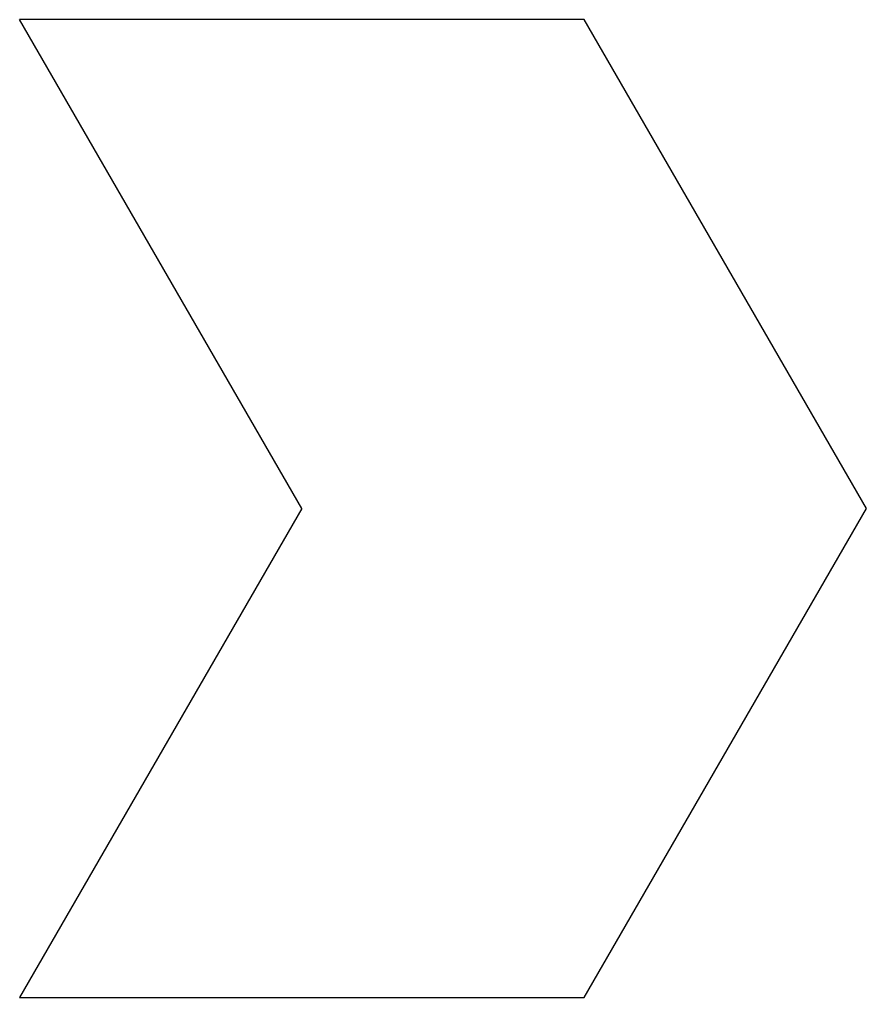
# Model space of a CAD drawing. Header units: metres. Extents: x 0 to 9, y 0 to 10.4.
import ezdxf

# ---------------------------------------------------------------- set-up
doc = ezdxf.new("R2010")
doc.units = ezdxf.units.M

msp = doc.modelspace()

# ---------------------------------------------------------------- linework, layer by layer
at = {"layer": 'Layer0'}
for p, q in [((3, 5.196), (0, 10.392)), ((6, 10.392), (0, 10.392)), ((9, 5.196), (6, 10.392)), ((6, 0), (9, 5.196)), ((3, 5.196), (0, 0)), ((0, 0), (6, 0))]:
    msp.add_line(p, q, dxfattribs=at)

doc.saveas('drawing.dxf')
